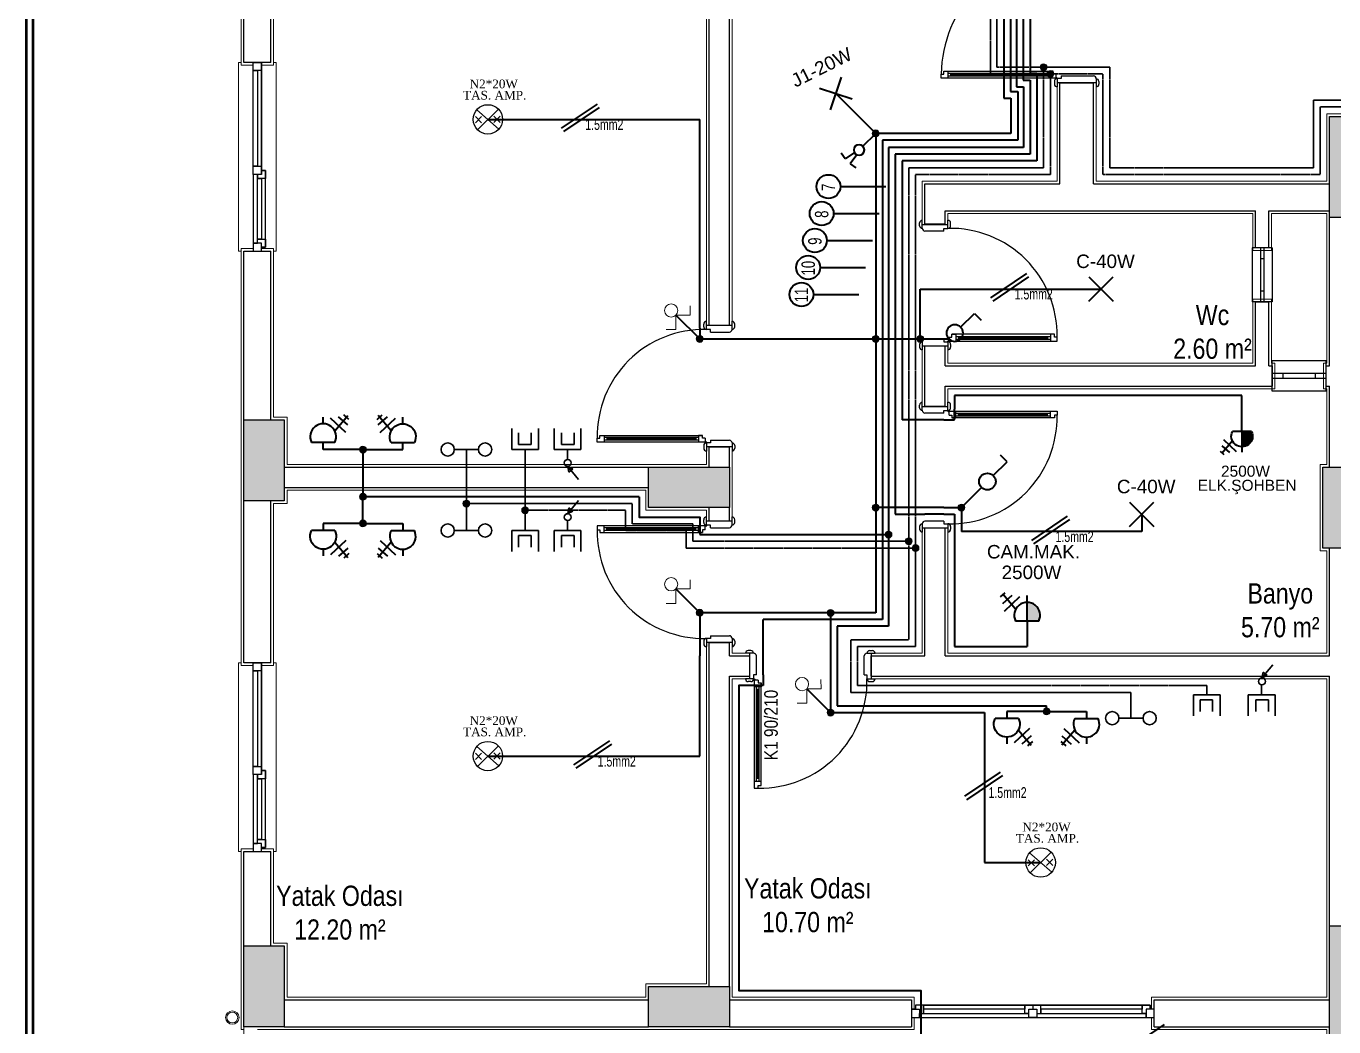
# Model space of a CAD drawing. Header units: metres. Extents: x 134072 to 172200, y 35728 to 38066.
# Drawn here: x 145348 to 146317, y 36184 to 36926 of the extents above; entities that cross this region are included whole.
import ezdxf
from ezdxf.enums import TextEntityAlignment as Align

# ---------------------------------------------------------------- set-up
doc = ezdxf.new("R2010")
doc.units = ezdxf.units.M
doc.linetypes.add('DASHED', pattern=[0.75, 0.5, -0.25])
for name, color, linetype in [('ANA', 10, 'Continuous'), ('den', 156, 'Continuous'), ('duvaR', 52, 'Continuous'), ('kapı', 129, 'Continuous'), ('Kolon', 175, 'Continuous'), ('pencere', 28, 'Continuous'), ('YAZI', 1, 'Continuous'), ('yazı', 7, 'Continuous')]:
    doc.layers.add(name, color=color, linetype=linetype)
for name, color, linetype, lineweight in [('Cizgi 20', 175, 'Continuous', 20), ('ELEKTRİK', 102, 'Continuous', 40), ('m_kuvvetliakım', 1, 'Continuous', 40), ('m_zayıfakım', 2, 'DASHED', 30), ('SEMBOL', 140, 'Continuous', 20), ('sıva', 145, 'Continuous', 5), ('Tarama 13', 221, 'Continuous', 13), ('Yagmur olugu', 201, 'Continuous', 15)]:
    doc.layers.add(name, color=color, linetype=linetype, lineweight=lineweight)
doc.styles.add('omr', font='ARIALN.TTF', dxfattribs={"height": 20})
doc.styles.add('ROMANTUR', font='arial.ttf', dxfattribs={"width": 0.7})
doc.styles.add('YAZI', font='times.ttf', dxfattribs={"height": 10.5})

# ---------------------------------------------------------------- blocks, each defined once
blk = doc.blocks.new('A$C26BE1022')
at = {"layer": 'kapı'}
for p, q in [((84.68, 99.97), (84.68, 96.97)), ((86.68, 99.97), (84.68, 99.97)), ((84.68, 99.97), (84.68, 24.01)), ((84.68, 96.97), (89.68, 96.97)), ((86.18, 27.01), (86.18, 96.97)), ((89.68, 101.97), (86.68, 101.97)), ((86.68, 101.97), (86.68, 99.97)), ((88.18, 27.01), (88.18, 96.97)), ((89.68, 22.01), (89.68, 101.97)), ((86.18, 94.97), (88.18, 94.97)), ((87.18, 28.96), (87.18, 94.97)), ((6.13, 21), (0, 21)), ((4.13, 22.99), (2.12, 22.99)), ((3.13, 2), (3.13, 21)), ((6.13, 18), (6.13, 21)), ((84.68, 27.01), (89.68, 27.01)), ((84.68, 24.01), (84.68, 27.01)), ((86.68, 24.01), (84.68, 24.01)), ((86.18, 28.96), (88.18, 28.96)), ((86.68, 22.01), (86.68, 24.01)), ((86.68, 22.01), (89.68, 22.01)), ((90.13, 18), (90.13, 21)), ((90.13, 21), (96.25, 21)), ((92.13, 22.99), (94.13, 22.99)), ((93.13, 2), (93.13, 21)), ((8.13, 18), (6.13, 18)), ((8.13, 18), (8.13, 4)), ((88.13, 18), (88.13, 4)), ((88.13, 18), (90.13, 18)), ((6, 2), (0, 2)), ((90.25, 2), (96.25, 2)), ((4.13, 0), (2.12, 0)), ((92.13, 0), (94.13, 0))]:
    blk.add_line(p, q, dxfattribs=at)
blk.add_circle((89.68, 21.51), 0.5, dxfattribs=at)
for centre, radius, start, end in [((85.11, 22.97), 79.01, 88.8629, 181.43388), ((2.16, 20.83), 2.16, 90.82478, 175.59734), ((4.13, 20.99), 2, 0.11309, 90), ((92.13, 20.99), 2, 90, 179.88691), ((94.1, 20.83), 2.16, 4.40266, 89.17522), ((2.16, 2.16), 2.16, 184.40532, 269.17263), ((3.99, 2), 2.01, 273.80311, 359.79765), ((5.95, 4.18), 2.19, 271.41846, 355.0939), ((90.31, 4.18), 2.19, 184.9061, 268.58154), ((92.26, 2), 2.01, 180.20235, 266.19689), ((94.1, 2.16), 2.16, 270.82737, 355.59468)]:
    blk.add_arc(centre, radius, start, end, dxfattribs=at)
blk = doc.blocks.new('A$C715B359D')
at = {"layer": 'ELEKTRİK', "lineweight": 20}
for p, q in [((0, 0.1329), (0.0114, 0.2035)), ((0.1057, 0.1157), (0, 0.1329)), ((0.0884, 0.0099), (0.1057, 0.1157)), ((0.1562, 0), (0.0884, 0.0099))]:
    blk.add_line(p, q, dxfattribs=at)
blk.add_circle((0.1455, 0.1442), 0.049, dxfattribs=at)
blk = doc.blocks.new('m-priz')
at = {"layer": 'm_kuvvetliakım'}
for p, q in [((8.54, 8.68), (18.17, 19.93)), ((19.05, 17.1), (15.28, 20.4)), ((0, 13.86), (0, 18.84)), ((16.71, 7.38), (5.34, 18.11)), ((18.17, 13), (11.25, 19.06)), ((8.65, 0), (-8.65, 0))]:
    blk.add_line(p, q, dxfattribs=at)
blk.add_arc((0, 4.23), 9.63, 333.94212, 206.05788, dxfattribs=at)
blk = doc.blocks.new('m-telefon')
at = {"layer": 'm_zayıfakım', "color": 2, "linetype": 'Continuous', "ltscale": 100}
blk.add_line((-8.96, 0), (8.96, 0), dxfattribs=at)
for centre in [(-13.86, 0), (13.86, 0)]:
    blk.add_circle(centre, 4.9, dxfattribs=at)
blk = doc.blocks.new('m-anten')
at = {"layer": 'm_zayıfakım', "color": 30, "linetype": 'Continuous', "ltscale": 100}
for p, q in [((9.95, 0), (-9.95, 0)), ((-9.95, 0), (-9.95, -15.56)), ((9.95, -15.56), (9.95, 0)), ((-4.98, -3.73), (-4.98, -12.45)), ((4.35, -3.73), (-4.98, -3.73)), ((4.35, -12.45), (4.35, -3.73))]:
    blk.add_line(p, q, dxfattribs=at)
blk = doc.blocks.new('m-tv')
at = {"layer": 'm_zayıfakım', "color": 30, "linetype": 'Continuous', "ltscale": 100}
for p, q in [((-0.21, 12.67), (-8.26, 22.33)), ((-1.04, 16.73), (-4.05, 14.22)), ((-0.21, 12.67), (-4.05, 14.22)), ((-0.21, 12.67), (-1.04, 16.73)), ((9.95, 0), (-9.95, 0)), ((-9.95, 0), (-9.95, -15.56)), ((0, 0), (0.01, 7.37)), ((9.95, 0), (9.95, -15.56)), ((9.95, -15.56), (9.95, 0)), ((-4.98, -3.73), (-4.98, -12.45)), ((4.35, -3.73), (-4.98, -3.73)), ((4.35, -12.45), (4.35, -3.73))]:
    blk.add_line(p, q, dxfattribs=at)
blk.add_circle((-0.2, 9.91), 2.55, dxfattribs=at)
blk = doc.blocks.new('m-J1')
at = {"layer": 'm_kuvvetliakım'}
for p, q in [((-9, -9), (9, 9)), ((-9, 9), (9, -9))]:
    blk.add_line(p, q, dxfattribs=at)
blk = doc.blocks.new('m-anahtar')
at = {"layer": 'm_kuvvetliakım', "color": 6}
for p, q in [((-12.34, 0), (-26.8, 0)), ((-26.8, 0), (-26.8, -6.95))]:
    blk.add_line(p, q, dxfattribs=at)
blk.add_circle((-6.17, 0), 6.17, dxfattribs=at)
blk = doc.blocks.new('m-epriz')
at = {"layer": 'm_kuvvetliakım'}
blk.add_hatch(color=256, dxfattribs=at).paths.add_polyline_path([(0, 13.86), (0, 0), (8.65, 0, 0.554639)])
for p, q in [((-19.69, 18.01), (-16.24, 21)), ((-8.54, 8.68), (-18.17, 19.93)), ((-18.17, 13), (-11.25, 19.06)), ((-16.71, 7.38), (-5.34, 18.11)), ((0, 13.86), (0, 18.84)), ((0, 0), (0, 13.86)), ((8.65, 0), (-8.65, 0))]:
    blk.add_line(p, q, dxfattribs=at)
blk.add_arc((0, 4.23), 9.63, 333.94212, 206.05788, dxfattribs=at)
blk = doc.blocks.new('m-komutatör')
at = {"layer": 'm_kuvvetliakım', "color": 6}
for p, q in [((-24.8, 4), (-23.5, 12.1)), ((-12, 2), (-24.8, 4)), ((-12, -1.9), (-24.9, -4.1)), ((-24.9, -4.1), (-23.6, -12.2))]:
    blk.add_line(p, q, dxfattribs=at)
blk.add_circle((-6.2, 0), 6.17, dxfattribs=at)

msp = doc.modelspace()

# ---------------------------------------------------------------- hatches: boundary and pattern name
at = {"layer": 'SEMBOL'}
for points in [[(146099.45, 36895.52, -1), (146104.55, 36895.52, -1)], [(146104.45, 36890.52, -1), (146109.55, 36890.52, -1)], [(145974.91, 36846.52, 1), (145980.02, 36846.52, 1)], [(145844.45, 36694.06, 1), (145849.55, 36694.06, 1)], [(145974.91, 36694.06, 1), (145980.02, 36694.06, 1)], [(146008.01, 36694.06, 1), (146013.12, 36694.06, 1)], [(145594.76, 36612.11, -1), (145599.86, 36612.11, -1)], [(145594.76, 36577.06, -1), (145599.86, 36577.06, -1)], [(145671.45, 36572.06, -1), (145676.55, 36572.06, -1)], [(145715.02, 36567.06, -1), (145720.12, 36567.06, -1)], [(145974.97, 36569.06, -1), (145980.08, 36569.06, -1)], [(146038.45, 36569.06, -1), (146043.55, 36569.06, -1)], [(145594.76, 36557.25, 1), (145599.86, 36557.25, 1)], [(145984.45, 36549.06, 1), (145989.55, 36549.06, 1)], [(145999.45, 36544.06, -1), (146004.55, 36544.06, -1)], [(146004.45, 36539.06, -1), (146009.55, 36539.06, -1)], [(145844.45, 36491.06, 1), (145849.55, 36491.06, 1)], [(145941.45, 36491, 1), (145946.55, 36491, 1)], [(145941.45, 36417.06, 1), (145946.55, 36417.06, 1)], [(146101.65, 36417.95, 1), (146106.75, 36417.95, 1)]]:
    msp.add_hatch(color=1, dxfattribs=at).paths.add_polyline_path(points)
at = {"layer": 'Tarama 13'}
h = msp.add_hatch(dxfattribs=at)
h.set_pattern_fill('ANSI33,_O', color=256, scale=2)
h.set_pattern_definition([(45, (120195.359, 22063.553), (-8.980256, 8.980256), []), (45, (120204.339, 22063.553), (-8.980256, 8.980256), [6.35, -3.175])])
h.paths.add_polyline_path([(145539, 37659.06), (145509, 37659.06), (145509, 37599.06), (145539, 37599.06)])
h.paths.add_polyline_path([(145994, 37659.06), (145964, 37659.06), (145964, 37599.06), (145994, 37599.06)])
h.paths.add_polyline_path([(146339, 37784.06), (146314, 37784.06), (146314, 37609.06), (146339, 37609.06)])
h.paths.add_polyline_path([(146954, 37784.06), (146929, 37784.06), (146929, 37609.06), (146954, 37609.06)])
h.paths.add_polyline_path([(146954, 37329.06), (146924, 37329.06), (146924, 37269.06), (146954, 37269.06)])
h.paths.add_polyline_path([(146954, 37084.06), (146929, 37084.06), (146929, 37009.06), (146954, 37009.06)])
h.paths.add_polyline_path([(146339, 37084.06), (146314, 37084.06), (146314, 37009.06), (146339, 37009.06)])
h.paths.add_polyline_path([(146339, 37294.06), (146109, 37294.06), (146109, 37269.06), (146339, 37269.06)])
h.paths.add_polyline_path([(145994, 37084.06), (145819, 37084.06), (145819, 37059.06), (145994, 37059.06)])
h.paths.add_polyline_path([(145539, 37119.06), (145509, 37119.06), (145509, 37059.06), (145539, 37059.06)])
h.paths.add_polyline_path([(146339, 36859.06), (146314, 36859.06), (146314, 36784.06), (146339, 36784.06)])
h.paths.add_polyline_path([(146339, 36599.06), (146309, 36599.06), (146309, 36539.06), (146339, 36539.06)])
h.paths.add_polyline_path([(146339, 36259.06), (146314, 36259.06), (146314, 36084.06), (146339, 36084.06)])
h.paths.add_polyline_path([(145869, 36214.06), (145809, 36214.06), (145809, 36184.06), (145869, 36184.06)])
h.paths.add_polyline_path([(145539, 36244.06), (145509, 36244.06), (145509, 36184.06), (145539, 36184.06)])
h.paths.add_polyline_path([(145539, 36634.06), (145509, 36634.06), (145509, 36574.06), (145539, 36574.06)])
h.paths.add_polyline_path([(145869, 36599.06), (145809, 36599.06), (145809, 36569.06), (145869, 36569.06)])
h.paths.add_polyline_path([(146954, 36599.06), (146924, 36599.06), (146924, 36539.06), (146954, 36539.06)])
h.paths.add_polyline_path([(146954, 36259.06), (146929, 36259.06), (146929, 36084.06), (146954, 36084.06)])
h.paths.add_polyline_path([(147334, 36114.06), (147274, 36114.06), (147274, 36084.06), (147334, 36084.06)])
h.paths.add_polyline_path([(147304, 36599.06), (147274, 36599.06), (147274, 36539.06), (147304, 36539.06)])
h.paths.add_polyline_path([(147434, 36809.06), (147259, 36809.06), (147259, 36784.06), (147434, 36784.06)])
h.paths.add_polyline_path([(146954, 36859.06), (146929, 36859.06), (146929, 36784.06), (146954, 36784.06)])
h.paths.add_polyline_path([(147824, 36114.06), (147764, 36114.06), (147764, 36084.06), (147824, 36084.06)])
h.paths.add_polyline_path([(147924, 36599.06), (147799, 36599.06), (147799, 36574.06), (147924, 36574.06)])
h.paths.add_polyline_path([(147924, 36964.06), (147894, 36964.06), (147894, 36904.06), (147924, 36904.06)])
h.paths.add_polyline_path([(147924, 37294.06), (147799, 37294.06), (147799, 37269.06), (147924, 37269.06)])
h.paths.add_polyline_path([(147304, 37329.06), (147274, 37329.06), (147274, 37269.06), (147304, 37269.06)])
h.paths.add_polyline_path([(147434, 37084.06), (147259, 37084.06), (147259, 37059.06), (147434, 37059.06)])
h.paths.add_polyline_path([(147824, 37784.06), (147764, 37784.06), (147764, 37754.06), (147824, 37754.06)])
h.paths.add_polyline_path([(147334, 37784.06), (147274, 37784.06), (147274, 37754.06), (147334, 37754.06)])

# ---------------------------------------------------------------- linework, layer by layer
at = {"lineweight": 50}
for p, q in [((145347.58, 37981.42, 127785.85), (145347.58, 35933.91, 127785.85)), ((145352.58, 37976.42, 127785.85), (145352.58, 35938.91, 127785.85))]:
    msp.add_line(p, q, dxfattribs=at)
at = {"layer": 'ANA'}
for p, q in [((145685.23, 36858.96), (145680.64, 36854.33)), ((145680.64, 36858.96), (145685.23, 36854.33)), ((145694.35, 36859.25), (145698.94, 36854.62)), ((145698.94, 36859.25), (145694.35, 36854.62)), ((145685.23, 36386.89), (145680.64, 36382.26)), ((145680.64, 36386.89), (145685.23, 36382.26)), ((145694.35, 36387.19), (145698.94, 36382.56)), ((145698.94, 36387.19), (145694.35, 36382.56)), ((146095.11, 36307.99), (146090.52, 36303.36)), ((146090.52, 36307.99), (146095.11, 36303.36)), ((146104.23, 36308.29), (146108.82, 36303.66)), ((146108.82, 36308.29), (146104.23, 36303.66))]:
    msp.add_line(p, q, dxfattribs=at)
for centre in [(145689.93, 36856.87), (145689.93, 36384.81), (146099.81, 36305.91)]:
    msp.add_circle(centre, 10.89, dxfattribs=at)
at = {"layer": 'Cizgi 20'}
msp.add_lwpolyline([(146314, 36084.06), (145869, 36084.06), (145869, 36034.06), (145509, 36034.06), (145509, 36184.06)], dxfattribs=at)
at = {"layer": 'den', "lineweight": 5}
for points in [[(145507, 36759.06), (145505, 36759.06), (145505, 36899.06), (145507, 36899.06)], [(145531, 36759.06), (145533, 36759.06), (145533, 36899.06), (145531, 36899.06)], [(145507, 36314.06), (145505, 36314.06), (145505, 36454.06), (145507, 36454.06)], [(145531, 36314.06), (145533, 36314.06), (145533, 36454.06), (145531, 36454.06)]]:
    msp.add_lwpolyline(points, dxfattribs=at)
at = {"layer": 'duvaR'}
for p, q in [((145509, 36899.06), (145509, 37059.06)), ((145529, 36899.06), (145529, 37059.06)), ((145854, 36704.06), (145854, 37059.06)), ((145869, 36704.06), (145869, 37059.06)), ((145529, 36899.06), (145509, 36899.06)), ((146114, 36809.06), (146114, 36884.06)), ((146114, 36884.06), (146139, 36884.06)), ((146139, 36809.06), (146139, 36884.06)), ((146014, 36809.06), (146114, 36809.06)), ((146014, 36779.06), (146014, 36809.06)), ((146139, 36809.06), (146269, 36809.06)), ((146269, 36809.06), (146314, 36809.06)), ((146029, 36789.06), (146114, 36789.06)), ((146029, 36779.06), (146029, 36789.06)), ((146114, 36789.06), (146259, 36789.06)), ((146259, 36761.56), (146259, 36789.06)), ((146269, 36761.56), (146269, 36789.06)), ((146269, 36789.06), (146314, 36789.06)), ((146029, 36779.06), (146014, 36779.06)), ((146314, 36674.06), (146314, 36784.06)), ((145509, 36634.06), (145509, 36759.06)), ((145509, 36759.06), (145529, 36759.06)), ((145529, 36634.06), (145529, 36759.06)), ((146269, 36761.56), (146259, 36761.56)), ((146259, 36674.06), (146259, 36721.56)), ((146259, 36721.56), (146269, 36721.56)), ((146269, 36674.06), (146269, 36721.56)), ((145869, 36704.06), (145854, 36704.06)), ((146014, 36644.06), (146014, 36689.06)), ((146014, 36689.06), (146029, 36689.06)), ((146029, 36674.06), (146029, 36689.06)), ((146029, 36674.06), (146259, 36674.06)), ((146269, 36674.06), (146271.5, 36674.06)), ((146271.5, 36674.06), (146271.5, 36659.06)), ((146311.5, 36674.06), (146314, 36674.06)), ((146311.5, 36659.06), (146311.5, 36674.06)), ((146029, 36644.06), (146029, 36659.06)), ((146029, 36659.06), (146269, 36659.06)), ((146269, 36659.06), (146271.5, 36659.06)), ((146311.5, 36659.06), (146314, 36659.06)), ((146314, 36599.06), (146314, 36659.06)), ((146029, 36644.06), (146014, 36644.06)), ((145854, 36599.06), (145854, 36614.06)), ((145854, 36614.06), (145869, 36614.06)), ((145869, 36599.06), (145869, 36614.06)), ((145539, 36599.06), (145809, 36599.06)), ((145539, 36584.06), (145809, 36584.06)), ((145509, 36454.06), (145509, 36574.06)), ((145529, 36454.06), (145529, 36574.06)), ((145854, 36559.06), (145854, 36569.06)), ((145869, 36559.06), (145869, 36569.06)), ((145869, 36559.06), (145854, 36559.06)), ((146014, 36459.06), (146014, 36554.06)), ((146014, 36554.06), (146029, 36554.06)), ((146029, 36459.06), (146029, 36554.06)), ((146314, 36459.06), (146314, 36539.06)), ((145854, 36459.06), (145854, 36469.06)), ((145854, 36469.06), (145869, 36469.06)), ((145869, 36459.06), (145869, 36469.06)), ((145854, 36214.06), (145854, 36459.06)), ((145869, 36459.06), (145884, 36459.06)), ((145884, 36459.06), (145884, 36444.06)), ((145974, 36459.06), (146014, 36459.06)), ((145974, 36444.06), (145974, 36459.06)), ((146029, 36459.06), (146314, 36459.06)), ((145529, 36454.06), (145509, 36454.06)), ((145869, 36444.06), (145884, 36444.06)), ((145869, 36214.06), (145869, 36444.06)), ((145974, 36444.06), (146014, 36444.06)), ((146014, 36444.06), (146314, 36444.06)), ((146314, 36259.06), (146314, 36444.06)), ((145509, 36244.06), (145509, 36314.06)), ((145509, 36314.06), (145529, 36314.06)), ((145529, 36244.06), (145529, 36314.06)), ((145539, 36204.06), (145809, 36204.06)), ((145869, 36204.06), (146004, 36204.06)), ((146004, 36204.06), (146004, 36184.06)), ((146184, 36204.06), (146314, 36204.06)), ((146184, 36184.06), (146184, 36204.06)), ((145539, 36184.06), (145809, 36184.06)), ((145869, 36184.06), (146004, 36184.06)), ((146184, 36184.06), (146314, 36184.06))]:
    msp.add_line(p, q, dxfattribs=at)
at = {"layer": 'ELEKTRİK', "color": 5}
msp.add_line((145828.64, 36856.79), (145847, 36856.79), dxfattribs=at)
at = {"layer": 'ELEKTRİK'}
for p, q in [((145829.32, 36711.73), (145847, 36694.06)), ((145926.32, 36434.73), (145944, 36417.06))]:
    msp.add_line(p, q, dxfattribs=at)
at = {"layer": 'kapı'}
for p, q in [((146026.03, 36887.5), (146026.03, 36890.5)), ((146026.03, 36890.5), (146028.03, 36890.5)), ((146110.98, 36887.5), (146026.03, 36887.5)), ((146028.03, 36892.5), (146031.03, 36892.5)), ((146028.03, 36890.5), (146028.03, 36892.5)), ((146028.03, 36892.5), (146108.98, 36892.5)), ((146031.03, 36892.5), (146031.03, 36887.5)), ((146105.98, 36891), (146031.03, 36891)), ((146105.98, 36889), (146031.03, 36889)), ((146033.03, 36891), (146033.03, 36889)), ((146104.03, 36890), (146033.03, 36890)), ((146104.03, 36891), (146104.03, 36889)), ((146105.98, 36892.5), (146105.98, 36887.5)), ((146108.98, 36892.5), (146105.98, 36892.5)), ((146108.98, 36890.5), (146108.98, 36892.5)), ((146110.98, 36890.5), (146108.98, 36890.5)), ((146110, 36885.06), (146110, 36883.06)), ((146110.98, 36890.5), (146110.98, 36887.5)), ((146115, 36887.06), (146112, 36887.06)), ((146112, 36887.06), (146112, 36880.93)), ((146141, 36884.06), (146112, 36884.06)), ((146115, 36889.06), (146139, 36889.06)), ((146115, 36889.06), (146115, 36887.06)), ((146141, 36886.93), (146141, 36880.93)), ((146143, 36885.06), (146143, 36883.06)), ((145850, 36703.06), (145850, 36705.06)), ((145852, 36701.06), (145852, 36707.18)), ((145871, 36704.06), (145852, 36704.06)), ((145855, 36701.06), (145852, 36701.06)), ((145855, 36699.06), (145855, 36701.06)), ((145871, 36701.18), (145871, 36707.18)), ((145873, 36703.06), (145873, 36705.06)), ((145855, 36699.06), (145869, 36699.06)), ((146010, 36643.06), (146010, 36645.06)), ((146012, 36641.18), (146012, 36647.18)), ((146012, 36644.06), (146031, 36644.06)), ((146031, 36641.06), (146031, 36647.18)), ((146033, 36643.06), (146033, 36645.06)), ((146028, 36639.06), (146014, 36639.06)), ((146028, 36641.06), (146031, 36641.06)), ((146028, 36639.06), (146028, 36641.06)), ((146032.02, 36637.61), (146032.02, 36640.61)), ((146032.02, 36640.61), (146111.97, 36640.61)), ((146032.02, 36637.61), (146034.02, 36637.61)), ((146034.02, 36637.61), (146034.02, 36635.61)), ((146034.02, 36635.61), (146037.02, 36635.61)), ((146109.97, 36635.61), (146034.02, 36635.61)), ((146037.02, 36635.61), (146037.02, 36640.61)), ((146037.02, 36639.11), (146106.97, 36639.11)), ((146037.02, 36637.11), (146106.97, 36637.11)), ((146038.97, 36637.11), (146038.97, 36639.11)), ((146038.97, 36638.11), (146104.97, 36638.11)), ((146104.97, 36637.11), (146104.97, 36639.11)), ((146106.97, 36635.61), (146106.97, 36640.61)), ((146109.97, 36635.61), (146106.97, 36635.61)), ((146111.97, 36637.61), (146109.97, 36637.61)), ((146109.97, 36637.61), (146109.97, 36635.61)), ((146111.97, 36640.61), (146111.97, 36637.61)), ((145773.03, 36622.5), (145776.03, 36622.5)), ((145773.03, 36620.5), (145773.03, 36622.5)), ((145773.03, 36622.5), (145848.98, 36622.5)), ((145776.03, 36622.5), (145776.03, 36617.5)), ((145845.98, 36622.5), (145845.98, 36617.5)), ((145848.98, 36622.5), (145845.98, 36622.5)), ((145848.98, 36620.5), (145848.98, 36622.5)), ((145771.03, 36617.5), (145771.03, 36620.5)), ((145771.03, 36620.5), (145773.03, 36620.5)), ((145850.98, 36617.5), (145771.03, 36617.5)), ((145845.98, 36621), (145776.03, 36621)), ((145845.98, 36619), (145776.03, 36619)), ((145778.03, 36621), (145778.03, 36619)), ((145844.03, 36620), (145778.03, 36620)), ((145844.03, 36621), (145844.03, 36619)), ((145850.98, 36620.5), (145848.98, 36620.5)), ((145850, 36615.06), (145850, 36613.06)), ((145850.98, 36620.5), (145850.98, 36617.5)), ((145855, 36617.06), (145852, 36617.06)), ((145852, 36617.06), (145852, 36610.93)), ((145871, 36614.06), (145852, 36614.06)), ((145855, 36619.06), (145869, 36619.06)), ((145855, 36619.06), (145855, 36617.06)), ((145871, 36616.93), (145871, 36610.93)), ((145873, 36615.06), (145873, 36613.06)), ((145771.03, 36555.61), (145771.03, 36552.61)), ((145850.98, 36555.61), (145771.03, 36555.61)), ((145776.03, 36550.61), (145776.03, 36555.61)), ((145845.98, 36554.11), (145776.03, 36554.11)), ((145778.03, 36552.11), (145778.03, 36554.11)), ((145844.03, 36552.11), (145844.03, 36554.11)), ((145845.98, 36550.61), (145845.98, 36555.61)), ((145850, 36558.06), (145850, 36560.06)), ((145850.98, 36552.61), (145850.98, 36555.61)), ((145852, 36556.06), (145852, 36562.18)), ((145871, 36559.06), (145852, 36559.06)), ((145855, 36556.06), (145852, 36556.06)), ((145855, 36554.06), (145855, 36556.06)), ((145855, 36554.06), (145869, 36554.06)), ((145871, 36556.18), (145871, 36562.18)), ((145873, 36558.06), (145873, 36560.06)), ((146010, 36555.06), (146010, 36553.06)), ((146012, 36556.93), (146012, 36550.93)), ((146012, 36554.06), (146031, 36554.06)), ((146028, 36559.06), (146014, 36559.06)), ((146028, 36559.06), (146028, 36557.06)), ((146028, 36557.06), (146031, 36557.06)), ((146031, 36557.06), (146031, 36550.93)), ((146033, 36555.06), (146033, 36553.06)), ((145771.03, 36552.61), (145773.03, 36552.61)), ((145773.03, 36552.61), (145773.03, 36550.61)), ((145773.03, 36550.61), (145776.03, 36550.61)), ((145773.03, 36550.61), (145848.98, 36550.61)), ((145845.98, 36552.11), (145776.03, 36552.11)), ((145844.03, 36553.11), (145778.03, 36553.11)), ((145848.98, 36550.61), (145845.98, 36550.61)), ((145848.98, 36552.61), (145848.98, 36550.61)), ((145850.98, 36552.61), (145848.98, 36552.61)), ((145850, 36470.06), (145850, 36468.06)), ((145855, 36472.06), (145852, 36472.06)), ((145852, 36472.06), (145852, 36465.93)), ((145871, 36469.06), (145852, 36469.06)), ((145855, 36474.06), (145869, 36474.06)), ((145855, 36474.06), (145855, 36472.06)), ((145871, 36471.93), (145871, 36465.93)), ((145873, 36470.06), (145873, 36468.06)), ((145886.87, 36461.06), (145880.87, 36461.06)), ((145885, 36463.05), (145883, 36463.05)), ((145884, 36461.06), (145884, 36442.06)), ((145889, 36445.06), (145889, 36459.06)), ((145969, 36445.06), (145969, 36459.06)), ((145971.13, 36461.06), (145977.13, 36461.06)), ((145973, 36463.05), (145975, 36463.05)), ((145974, 36461.06), (145974, 36442.06)), ((145887, 36442.06), (145880.87, 36442.06)), ((145885, 36440.06), (145883, 36440.06)), ((145887, 36445.06), (145887, 36442.06)), ((145889, 36445.06), (145887, 36445.06)), ((145890.44, 36441.04), (145887.44, 36441.04)), ((145887.44, 36441.04), (145887.44, 36361.08)), ((145890.44, 36441.04), (145890.44, 36439.04)), ((145890.44, 36439.04), (145892.44, 36439.04)), ((145892.44, 36439.04), (145892.44, 36436.04)), ((145892.44, 36363.08), (145892.44, 36439.04)), ((145969, 36445.06), (145971, 36445.06)), ((145971, 36445.06), (145971, 36442.06)), ((145971, 36442.06), (145977.13, 36442.06)), ((145973, 36440.06), (145975, 36440.06)), ((145892.44, 36436.04), (145887.44, 36436.04)), ((145888.94, 36436.04), (145888.94, 36366.08)), ((145890.94, 36434.09), (145888.94, 36434.09)), ((145889.94, 36434.09), (145889.94, 36368.08)), ((145890.94, 36436.04), (145890.94, 36366.08)), ((145892.44, 36366.08), (145887.44, 36366.08)), ((145887.44, 36361.08), (145890.44, 36361.08)), ((145890.94, 36368.08), (145888.94, 36368.08)), ((145890.44, 36361.08), (145890.44, 36363.08)), ((145890.44, 36363.08), (145892.44, 36363.08)), ((145892.44, 36363.08), (145892.44, 36366.08))]:
    msp.add_line(p, q, dxfattribs=at)
for centre in [(146111.48, 36887.5), (146031.52, 36640.61), (145851.48, 36617.5), (145851.48, 36555.61), (145887.44, 36441.54)]:
    msp.add_circle(centre, 0.5, dxfattribs=at)
for centre, radius, start, end in [((146118.07, 36889.21), 92.05, 93.7788, 179.19467), ((146112, 36885.06), 2, 90.11309, 180), ((146138.81, 36886.88), 2.19, 1.41846, 85.0939), ((146140.99, 36884.92), 2.01, 3.80311, 89.79765), ((146112.17, 36883.09), 2.16, 180.82478, 265.59734), ((146140.83, 36883.09), 2.16, 274.40532, 359.17263), ((145850.02, 36622.07), 79.01, 88.56612, 181.1371), ((145852.17, 36705.03), 2.16, 94.40266, 179.17522), ((145852, 36703.06), 2, 180, 269.88691), ((145868.81, 36701.24), 2.19, 274.9061, 358.58154), ((145870.83, 36705.03), 2.16, 0.82737, 85.59468), ((145870.99, 36703.19), 2.01, 270.20235, 356.19689), ((146012.17, 36645.03), 2.16, 94.40532, 179.17263), ((146012.01, 36643.19), 2.01, 183.80311, 269.79765), ((146030.83, 36645.03), 2.16, 0.82478, 85.59734), ((146031, 36643.06), 2, 270.11309, 0), ((146014.19, 36641.24), 2.19, 181.41846, 265.0939), ((146032.98, 36636.04), 79.01, 268.56612, 1.1371), ((145852, 36615.06), 2, 90.11309, 180), ((145852.17, 36613.09), 2.16, 180.82478, 265.59734), ((145868.81, 36616.88), 2.19, 1.41846, 85.0939), ((145870.99, 36614.92), 2.01, 3.80311, 89.79765), ((145870.83, 36613.09), 2.16, 274.40532, 359.17263), ((145852.17, 36560.03), 2.16, 94.40266, 179.17522), ((145852, 36558.06), 2, 180, 269.88691), ((145868.81, 36556.24), 2.19, 274.9061, 358.58154), ((145870.83, 36560.03), 2.16, 0.82737, 85.59468), ((145870.99, 36558.19), 2.01, 270.20235, 356.19689), ((146012.01, 36554.92), 2.01, 90.20235, 176.19689), ((146014.19, 36556.88), 2.19, 94.9061, 178.58154), ((146031, 36555.06), 2, 0, 89.88691), ((145850.02, 36551.04), 79.01, 178.8629, 271.43388), ((146012.17, 36553.09), 2.16, 180.82737, 265.59468), ((146030.83, 36553.09), 2.16, 274.40266, 359.17522), ((145852, 36470.06), 2, 90.11309, 180), ((145852.17, 36468.09), 2.16, 180.82478, 265.59734), ((145868.81, 36471.88), 2.19, 1.41846, 85.0939), ((145870.99, 36469.92), 2.01, 3.80311, 89.79765), ((145870.83, 36468.09), 2.16, 274.40532, 359.17263), ((145883.03, 36460.89), 2.16, 90.82737, 175.59468), ((145884.87, 36461.05), 2.01, 0.20235, 86.19689), ((145886.82, 36458.87), 2.19, 4.9061, 88.58154), ((145971.18, 36458.87), 2.19, 91.41846, 175.0939), ((145973.13, 36461.05), 2.01, 93.80311, 179.79765), ((145974.97, 36460.89), 2.16, 4.40532, 89.17263), ((145883.03, 36442.22), 2.16, 184.40266, 269.17522), ((145885, 36442.06), 2, 270, 359.88691), ((145892.01, 36440.08), 79.01, 268.8629, 1.43388), ((145973, 36442.06), 2, 180.11309, 270), ((145974.97, 36442.22), 2.16, 270.82478, 355.59734)]:
    msp.add_arc(centre, radius, start, end, dxfattribs=at)
at = {"layer": 'Kolon'}
for p, q in [((146314, 36784.06), (146314, 36859.06)), ((146314, 36859.06), (146339, 36859.06)), ((146339, 36784.06), (146314, 36784.06)), ((145509, 36634.06), (145539, 36634.06)), ((145509, 36574.06), (145509, 36634.06)), ((145539, 36634.06), (145539, 36574.06)), ((145809, 36569.06), (145809, 36599.06)), ((145809, 36599.06), (145869, 36599.06)), ((145869, 36599.06), (145869, 36569.06)), ((146309, 36539.06), (146309, 36599.06)), ((146309, 36599.06), (146339, 36599.06)), ((145539, 36574.06), (145509, 36574.06)), ((145869, 36569.06), (145809, 36569.06)), ((146339, 36539.06), (146309, 36539.06)), ((146314, 36084.06), (146314, 36259.06)), ((146314, 36259.06), (146339, 36259.06)), ((145509, 36184.06), (145509, 36244.06)), ((145509, 36244.06), (145539, 36244.06)), ((145539, 36244.06), (145539, 36184.06)), ((145809, 36184.06), (145809, 36214.06)), ((145809, 36214.06), (145869, 36214.06)), ((145869, 36214.06), (145869, 36184.06)), ((145539, 36184.06), (145509, 36184.06)), ((145869, 36184.06), (145809, 36184.06))]:
    msp.add_line(p, q, dxfattribs=at)
at = {"layer": 'm_kuvvetliakım', "color": 5}
for p, q in [((146072.4, 37008.48), (146072.4, 36877.52)), ((146077.4, 37008.48), (146077.4, 36877.52)), ((145977.46, 36846.52), (145947.97, 36876.02)), ((146072.4, 36877.52), (146072.4, 36872.52)), ((146077.4, 36877.52), (146082.76, 36877.52)), ((146082.76, 36877.52), (146082.76, 36841.52)), ((145770.85, 36868.26), (145744.29, 36850.28)), ((145772.53, 36865.78), (145745.97, 36847.79)), ((146072.4, 36872.52), (146077.76, 36872.52)), ((146077.76, 36872.52), (146077.76, 36846.52)), ((145689.86, 36856.79), (145828.64, 36856.79)), ((145847, 36702.06), (145847, 36856.79)), ((145993.46, 36846.52), (145977.46, 36846.52)), ((145977.46, 36846.52), (145977.46, 36841.52)), ((146077.76, 36846.52), (145993.46, 36846.52)), ((145977.46, 36841.52), (145977.46, 36687.52)), ((145993.46, 36841.52), (145982.46, 36841.52)), ((145982.46, 36841.52), (145982.46, 36687.52)), ((146082.76, 36841.52), (145993.46, 36841.52)), ((145951.26, 36807.02), (145985.03, 36807.02)), ((145946.26, 36787.02), (145980.03, 36787.02)), ((145941.26, 36767.02), (145975.03, 36767.02)), ((145936.26, 36747.02), (145970.03, 36747.02)), ((146089.19, 36742.57), (146062.63, 36724.58)), ((146090.87, 36740.09), (146064.31, 36722.1)), ((146010.56, 36694.06), (146010.56, 36731.09)), ((146010.56, 36731.09), (146144.62, 36731.09)), ((145931.26, 36727.02), (145965.03, 36727.02)), ((145847, 36702.06), (145847, 36694.06)), ((145847, 36694.06), (145855, 36694.06)), ((145855, 36694.06), (145869, 36694.06)), ((145869, 36694.06), (145987, 36694.06)), ((145987, 36694.06), (146010.56, 36694.06)), ((146010.56, 36694.06), (146031.72, 36694.06)), ((145977.46, 36687.52), (145977.46, 36638.52)), ((145982.46, 36687.52), (145982.46, 36638.52)), ((145977.46, 36638.52), (145977.46, 36552.52)), ((145982.46, 36638.52), (145982.46, 36552.52)), ((146028, 36569.06), (145977.52, 36569.06)), ((146028, 36569.06), (146041, 36569.06)), ((146041, 36569.06), (146041, 36551.24)), ((146174.79, 36564.1), (146174.79, 36551.24)), ((146119.49, 36562.71), (146092.93, 36544.73)), ((146121.18, 36560.23), (146094.61, 36542.24)), ((145977.46, 36552.52), (145977.46, 36491.06)), ((145982.46, 36552.52), (145982.46, 36486.06)), ((146174.79, 36551.24), (146041, 36551.24)), ((145977.46, 36491.06), (145847, 36491.06)), ((145847, 36491.06), (145847, 36459.06)), ((145944, 36491), (145944, 36476.06)), ((145894, 36445.06), (145894, 36486.06)), ((145954, 36486.06), (145894, 36486.06)), ((145972, 36486.06), (145954, 36486.06)), ((145982.46, 36486.06), (145972, 36486.06)), ((145944, 36476.06), (145944, 36459.06)), ((145847, 36384.72), (145847, 36459.06)), ((145944, 36459.06), (145944, 36445.06)), ((145894, 36445.06), (145894, 36437.06)), ((145944, 36445.06), (145944, 36427.06)), ((145894, 36437.06), (145886, 36437.06)), ((145944, 36427.06), (145944, 36417.06)), ((145944, 36417.06), (146058.2, 36417.06)), ((146058.2, 36417.06), (146058.2, 36305.91)), ((145780.03, 36396.2), (145753.47, 36378.21)), ((145781.71, 36393.72), (145755.15, 36375.73)), ((145689.86, 36384.72), (145847, 36384.72)), ((146069.79, 36372.96), (146043.23, 36354.97)), ((146071.48, 36370.48), (146044.92, 36352.49)), ((146058.2, 36305.91), (146099.88, 36305.83)), ((146191.47, 36185.72), (146164.91, 36167.73))]:
    msp.add_line(p, q, dxfattribs=at)
at = {"layer": 'm_kuvvetliakım'}
for p, q in [((146081.94, 37009.02), (146081.94, 36886.06)), ((146086.94, 37009.02), (146086.94, 36886.06)), ((146091.94, 37002.02), (146091.94, 36891.06)), ((146081.94, 36886.06), (146081.94, 36881.06)), ((146086.94, 36886.06), (146092, 36886.06)), ((146091.94, 36891.06), (146097, 36891.06)), ((146092, 36886.06), (146092, 36831.06)), ((146097, 36891.06), (146097, 36826.06)), ((146081.94, 36881.06), (146086.94, 36881.06)), ((146086.94, 36881.06), (146087, 36881.06)), ((146087, 36881.06), (146087, 36836.06)), ((145997, 36836.06), (145987, 36836.06)), ((145987, 36836.06), (145987, 36826.06)), ((146087, 36836.06), (145997, 36836.06)), ((145987, 36826.06), (145987, 36777.06)), ((145997, 36831.06), (145992, 36831.06)), ((145992, 36831.06), (145992, 36826.06)), ((145992, 36826.06), (145992, 36777.06)), ((146092, 36831.06), (145997, 36831.06)), ((146097, 36826.06), (145997, 36826.06)), ((145997, 36826.06), (145997, 36777.06)), ((145987, 36777.06), (145987, 36691.06)), ((145992, 36777.06), (145992, 36691.06)), ((145997, 36777.06), (145997, 36691.06)), ((145987, 36691.06), (145987, 36481.06)), ((145992, 36691.06), (145992, 36564.06)), ((145997, 36691.06), (145997, 36634.06)), ((146249.04, 36652.06), (146036, 36652.06)), ((146036, 36652.06), (146036, 36642.06)), ((146249.04, 36625.57), (146249.04, 36652.06)), ((146036, 36634.06), (146036, 36642.06)), ((146014, 36634.06), (145997, 36634.06)), ((146028, 36634.06), (146014, 36634.06)), ((146028, 36634.06), (146036, 36634.06)), ((145567.82, 36612.11), (145567.82, 36617.32)), ((145626.8, 36612.11), (145626.8, 36617.32)), ((145597.31, 36612.11), (145567.82, 36612.11)), ((145597.31, 36612.11), (145597.31, 36609.56)), ((145597.31, 36612.11), (145597.31, 36606.06)), ((145597.31, 36612.11), (145597.31, 36609.56)), ((145597.31, 36612.11), (145597.31, 36606.06)), ((145597.31, 36612.11), (145626.8, 36612.11)), ((145597.31, 36606.06), (145597.31, 36577.06)), ((145802, 36577.06), (145597.31, 36577.06)), ((145597.31, 36557.25), (145597.31, 36577.06)), ((145992, 36564.06), (146014, 36564.06)), ((146028, 36564.06), (146014, 36564.06)), ((146028, 36564.06), (146036, 36564.06)), ((146036, 36564.06), (146036, 36466.06)), ((145597.31, 36557.25), (145567.82, 36557.25)), ((145567.82, 36557.25), (145567.82, 36552.04)), ((145597.31, 36557.25), (145626.8, 36557.25)), ((145626.8, 36557.25), (145626.8, 36552.04)), ((145847, 36549.06), (145855, 36549.06)), ((145855, 36549.06), (145869, 36549.06)), ((145869, 36549.06), (145987, 36549.06)), ((145989.45, 36549.06), (145989.55, 36549.06)), ((145829.32, 36508.73), (145847, 36491.06)), ((145954, 36481.06), (145949, 36481.06)), ((145949, 36481.06), (145949, 36476.06)), ((145972, 36481.06), (145954, 36481.06)), ((145987, 36481.06), (145972, 36481.06)), ((146089.8, 36484.93), (146089.8, 36466.06)), ((145949, 36476.06), (145949, 36459.06)), ((145949, 36459.06), (145949, 36445.06)), ((146036, 36466.06), (146089.8, 36466.06)), ((145949, 36445.06), (145949, 36427.06)), ((145949, 36427.06), (145949, 36422.06)), ((145949, 36422.06), (145954, 36422.06)), ((145954, 36422.06), (145972, 36422.06)), ((145972, 36422.06), (146014, 36422.06)), ((146014, 36422.06), (146104.2, 36422.06)), ((146104.2, 36417.95), (146104.2, 36422.06)), ((146104.2, 36417.95), (146074.71, 36417.95)), ((146074.71, 36417.95), (146074.71, 36412.74)), ((146104.2, 36417.95), (146133.69, 36417.95)), ((146133.69, 36417.95), (146133.69, 36412.74))]:
    msp.add_line(p, q, dxfattribs=at)
at = {"layer": 'm_kuvvetliakım', "color": 6}
for p, q in [((145967.92, 36836.98), (145977.46, 36846.52)), ((146041, 36569.06), (146055.96, 36584.01))]:
    msp.add_line(p, q, dxfattribs=at)
at = {"layer": 'm_kuvvetliakım'}
msp.add_lwpolyline([(145802, 36577.06), (145802, 36562.06), (145847, 36562.06), (145847, 36557.06), (145847, 36549.06)], dxfattribs=at)
at = {"layer": 'm_kuvvetliakım', "color": 5}
msp.add_lwpolyline([(145886, 36437.06), (145876, 36437.06), (145876, 36216.06), (145876, 36211.06), (146011, 36211.06), (146011, 36174.24)], dxfattribs=at)
for centre in [(145942.42, 36807.02), (145937.42, 36787.02), (145932.42, 36767.02), (145927.42, 36747.02), (145922.42, 36727.02)]:
    msp.add_circle(centre, 8.85, dxfattribs=at)
at = {"layer": 'm_zayıfakım'}
for p, q in [((146067.4, 37023.48), (146067.4, 36895.52)), ((146067.4, 36895.52), (146151, 36895.52)), ((146102, 36886.06), (146102, 36895.52)), ((146151, 36886.06), (146151, 36895.52)), ((146151, 36821.06), (146151, 36886.06)), ((146355.08, 36871.06), (146302, 36871.06)), ((146302, 36871.06), (146302, 36861.06)), ((146302, 36861.06), (146302, 36821.06)), ((146269, 36821.06), (146151, 36821.06)), ((146302, 36821.06), (146269, 36821.06)), ((146002, 36777.06), (146002, 36471.06)), ((145674, 36567.06), (145674, 36612.11)), ((145674, 36599.06), (145674, 36584.06)), ((145674, 36552.06), (145674, 36567.06)), ((146166.75, 36412.97), (146166.75, 36432.06))]:
    msp.add_line(p, q, dxfattribs=at)
at = {"layer": 'm_zayıfakım', "color": 30}
for p, q in [((146062.65, 37018.48), (146062.65, 36890.52)), ((146062.65, 36890.52), (146146, 36890.52)), ((146107, 36890.52), (146107, 36886.06)), ((146146, 36886.06), (146146, 36890.52)), ((146146, 36816.06), (146146, 36886.06)), ((146355.08, 36866.06), (146307, 36866.06)), ((146307, 36866.06), (146307, 36861.06)), ((146307, 36861.06), (146307, 36816.06)), ((146269, 36816.06), (146146, 36816.06)), ((146307, 36816.06), (146269, 36816.06)), ((146007, 36777.06), (146007, 36466.06)), ((145717.57, 36567.06), (145717.57, 36612.11)), ((145717.57, 36552.06), (145717.57, 36567.06)), ((146002, 36539.06), (146007, 36539.06)), ((146222.96, 36437.06), (146222.96, 36430.25))]:
    msp.add_line(p, q, dxfattribs=at)
at = {"layer": 'm_zayıfakım'}
for points in [[(146002, 36777.06), (146002, 36821.06), (146102, 36821.06), (146102, 36886.06)], [(146002, 36544.06), (145869, 36544.06), (145855, 36544.06), (145847, 36544.06), (145842, 36544.06), (145842, 36549.06), (145842, 36557.06), (145797, 36557.06), (145797, 36572.06), (145674, 36572.06)], [(146166.75, 36432.06), (146014, 36432.06), (145972, 36432.06), (145959, 36432.06), (145959, 36445.06), (145959, 36459.06), (145959, 36471.06), (145972, 36471.06), (146002, 36471.06)]]:
    msp.add_lwpolyline(points, dxfattribs=at)
at = {"layer": 'm_zayıfakım', "color": 30}
for points in [[(146007, 36777.06), (146007, 36816.06), (146107, 36816.06), (146107, 36886.06)], [(146002, 36539.06), (145992, 36539.06), (145869, 36539.06), (145855, 36539.06), (145847, 36539.06), (145837, 36539.06), (145837, 36549.06), (145837, 36552.06), (145792, 36552.06), (145792, 36567.06), (145717.57, 36567.06)], [(146222.96, 36437.06), (146014, 36437.06), (145972, 36437.06), (145964, 36437.06), (145964, 36445.06), (145964, 36459.06), (145964, 36466.06), (145972, 36466.06), (146007, 36466.06)]]:
    msp.add_lwpolyline(points, dxfattribs=at)
at = {"layer": 'pencere'}
for p, q in [((146263.25, 36761.56), (146256.5, 36761.56)), ((146256.5, 36761.56), (146256.5, 36721.56)), ((146262.75, 36761.56), (146262.75, 36721.56)), ((146264.75, 36761.56), (146263.25, 36761.56)), ((146271.5, 36761.56), (146264.75, 36761.56)), ((146265.25, 36761.56), (146265.25, 36721.56)), ((146271.5, 36761.56), (146271.5, 36721.56)), ((146265.25, 36753.56), (146262.75, 36753.56)), ((146265.25, 36729.56), (146262.75, 36729.56)), ((146263.25, 36721.56), (146256.5, 36721.56)), ((146264.75, 36721.56), (146263.25, 36721.56)), ((146271.5, 36721.56), (146264.75, 36721.56)), ((146311.5, 36677.81), (146271.5, 36677.81)), ((146271.5, 36667.68), (146271.5, 36677.81)), ((146311.5, 36667.68), (146311.5, 36677.81)), ((146311.5, 36668.43), (146271.5, 36668.43)), ((146271.5, 36665.43), (146271.5, 36667.68)), ((146271.5, 36655.31), (146271.5, 36665.43)), ((146311.5, 36664.68), (146271.5, 36664.68)), ((146279.5, 36664.68), (146279.5, 36668.43)), ((146303.5, 36664.68), (146303.5, 36668.43)), ((146311.5, 36665.43), (146311.5, 36667.68)), ((146311.5, 36655.31), (146311.5, 36665.43)), ((146311.5, 36655.31), (146271.5, 36655.31))]:
    msp.add_line(p, q, dxfattribs=at)
for points in [[(145522, 36816.06), (145516, 36816.06), (145516, 36899.06), (145522, 36899.06), (145522, 36893.06), (145516, 36893.06), (145519, 36893.06), (145519, 36822.06), (145516, 36822.06), (145522, 36822.06), (145522, 36816.06), (145522, 36899.06), (145522, 36819.06), (145525, 36819.06), (145525, 36813.06), (145519, 36813.06), (145519, 36816.06), (145516, 36816.06), (145516, 36759.06), (145522, 36759.06), (145522, 36765.06), (145516, 36765.06), (145519, 36765.06), (145519, 36816.06), (145519, 36813.06), (145522, 36813.06), (145522, 36768.06), (145519, 36768.06), (145525, 36768.06), (145525, 36762.06), (145522, 36762.06), (145525, 36762.06), (145525, 36819.06), (145522, 36819.06)], [(145522, 36371.06), (145516, 36371.06), (145516, 36454.06), (145522, 36454.06), (145522, 36448.06), (145516, 36448.06), (145519, 36448.06), (145519, 36377.06), (145516, 36377.06), (145522, 36377.06), (145522, 36371.06), (145522, 36454.06), (145522, 36374.06), (145525, 36374.06), (145525, 36368.06), (145519, 36368.06), (145519, 36371.06), (145516, 36371.06), (145516, 36314.06), (145522, 36314.06), (145522, 36320.06), (145516, 36320.06), (145519, 36320.06), (145519, 36371.06), (145519, 36368.06), (145522, 36368.06), (145522, 36323.06), (145519, 36323.06), (145525, 36323.06), (145525, 36317.06), (145522, 36317.06), (145525, 36317.06), (145525, 36374.06), (145522, 36374.06)], [(146004, 36197.06), (146004, 36191.06), (146184, 36191.06), (146184, 36197.06), (146181, 36197.06), (146181, 36200.06), (146007, 36200.06), (146007, 36197.06), (146004, 36197.06), (146010, 36197.06), (146010, 36191.06), (146010, 36194.06), (146091, 36194.06), (146091, 36197.06), (146097, 36197.06), (146097, 36191.06), (146091, 36191.06), (146091, 36194.06), (146088, 36194.06), (146088, 36200.06), (146088, 36197.06), (146013, 36197.06), (146013, 36200.06), (146013, 36194.06), (146013, 36200.06), (146181, 36200.06), (146181, 36197.06), (146178, 36197.06), (146178, 36191.06), (146178, 36194.06), (146175, 36194.06), (146175, 36200.06), (146175, 36197.06), (146100, 36197.06), (146100, 36200.06), (146094, 36200.06), (146094, 36197.06), (146097, 36197.06), (146097, 36194.06), (146100, 36194.06), (146100, 36197.06), (146100, 36194.06), (146178, 36194.06)]]:
    msp.add_lwpolyline(points, dxfattribs=at)
for centre in [(146249, 36741.56), (146291.5, 36681.56)]:
    msp.add_circle(centre, 0, dxfattribs=at)
at = {"layer": 'SEMBOL'}
for p, q in [((145697.77, 36864.43), (145682.23, 36849.17)), ((145681.63, 36863.92), (145698.08, 36849.66)), ((145681.63, 36391.85), (145698.08, 36377.59)), ((145697.77, 36392.36), (145682.23, 36377.11)), ((146091.51, 36312.95), (146107.96, 36298.69)), ((146107.65, 36313.46), (146092.12, 36298.2))]:
    msp.add_line(p, q, dxfattribs=at)
at = {"layer": 'SEMBOL', "color": 1}
for centre in [(146102, 36895.52), (146107, 36890.52), (145977.46, 36846.52), (145847, 36694.06), (145977.47, 36694.06), (146010.56, 36694.06), (145597.31, 36612.11), (145597.31, 36577.06), (145674, 36572.06), (145717.57, 36567.06), (145977.52, 36569.06), (146041, 36569.06), (145597.31, 36557.25), (145987, 36549.06), (146002, 36544.06), (146007, 36539.06), (145847, 36491.06), (145944, 36491), (145944, 36417.06), (146104.2, 36417.95)]:
    msp.add_circle(centre, 2.55, dxfattribs=at)
at = {"layer": 'sıva'}
for p, q in [((145531, 37057.06), (145531, 36897.06)), ((145852, 36702.06), (145852, 37057.06)), ((145871, 37057.06), (145871, 36702.06)), ((145531, 36897.06), (145522, 36897.06)), ((146141, 36886.06), (146141, 36811.06)), ((146312, 36811.06), (146312, 36861.06)), ((146312, 36861.06), (146339, 36861.06)), ((146141, 36811.06), (146269, 36811.06)), ((146269, 36811.06), (146312, 36811.06)), ((146114, 36787.06), (146031, 36787.06)), ((146031, 36787.06), (146031, 36777.06)), ((146257, 36787.06), (146114, 36787.06)), ((146257, 36759.56), (146257, 36787.06)), ((146312, 36787.06), (146271, 36787.06)), ((146271, 36787.06), (146271, 36759.56)), ((146312, 36782.06), (146312, 36787.06)), ((146312, 36676.06), (146312, 36782.06)), ((146271, 36759.56), (146257, 36759.56)), ((146257, 36676.06), (146257, 36723.56)), ((146257, 36723.56), (146271, 36723.56)), ((146271, 36723.56), (146271, 36676.06)), ((145852, 36702.06), (145852, 36702.06)), ((146031, 36691.06), (146031, 36691.06)), ((146031, 36691.06), (146031, 36676.06)), ((146031, 36676.06), (146257, 36676.06)), ((146271, 36676.06), (146273.5, 36676.06)), ((146273.5, 36676.06), (146273.5, 36657.06)), ((146309.5, 36657.06), (146309.5, 36676.06)), ((146309.5, 36676.06), (146312, 36676.06)), ((146269, 36657.06), (146031, 36657.06)), ((146031, 36657.06), (146031, 36642.06)), ((146273.5, 36657.06), (146269, 36657.06)), ((146312, 36657.06), (146309.5, 36657.06)), ((146312, 36601.06), (146312, 36657.06)), ((146307, 36537.06), (146307, 36601.06)), ((146307, 36601.06), (146312, 36601.06)), ((146012, 36461.06), (146012, 36556.06)), ((146031, 36556.06), (146031, 36556.06)), ((146031, 36556.06), (146031, 36461.06)), ((146312, 36537.06), (146307, 36537.06)), ((146312, 36461.06), (146312, 36537.06)), ((145852, 36459.06), (145852, 36471.06)), ((145852, 36216.06), (145852, 36459.06)), ((145972, 36461.06), (146012, 36461.06)), ((146031, 36461.06), (146312, 36461.06)), ((146014, 36442.06), (145972, 36442.06)), ((146312, 36442.06), (146014, 36442.06)), ((146312, 36261.06), (146312, 36442.06)), ((145522, 36316.06), (145531, 36316.06)), ((145531, 36316.06), (145531, 36246.06)), ((146312, 36206.06), (146312, 36261.06)), ((145531, 36246.06), (145541, 36246.06)), ((145541, 36246.06), (145541, 36206.06)), ((145807, 36206.06), (145807, 36216.06)), ((145807, 36216.06), (145852, 36216.06)), ((145541, 36206.06), (145807, 36206.06)), ((146182, 36197.06), (146182, 36206.06)), ((146182, 36206.06), (146312, 36206.06))]:
    msp.add_line(p, q, dxfattribs=at)
for points in [[(145516, 36897.06), (145507, 36897.06), (145507, 37059.06), (145507, 37119.06), (145507, 37271.06), (145516, 37271.06)], [(146012, 36777.06), (146012, 36811.06), (146112, 36811.06), (146112, 36886.06)], [(145516, 36452.06), (145507, 36452.06), (145507, 36574.06), (145507, 36634.06), (145507, 36761.06), (145516, 36761.06)], [(145522, 36761.06), (145531, 36761.06), (145531, 36636.06), (145541, 36636.06), (145541, 36601.06), (145807, 36601.06), (145852, 36601.06), (145852, 36616.06)], [(146012, 36642.06), (146012, 36691.06)], [(145871, 36616.06), (145871, 36599.06), (145871, 36569.06), (145871, 36557.06)], [(145852, 36557.06), (145852, 36557.06), (145852, 36567.06), (145807, 36567.06), (145807, 36582.06), (145541, 36582.06), (145541, 36572.06), (145531, 36572.06), (145531, 36452.06), (145522, 36452.06)], [(145871, 36471.06), (145871, 36461.06), (145886, 36461.06)], [(145886, 36442.06), (145886, 36442.06), (145871, 36442.06), (145871, 36216.06), (145871, 36206.06), (146006, 36206.06), (146006, 36197.06)], [(145509, 36182.06), (145507, 36182.06), (145507, 36244.06), (145507, 36316.06), (145516, 36316.06)], [(146006, 36191.06), (146006, 36182.06), (145869, 36182.06), (145809, 36182.06), (145539, 36182.06), (145519, 36182.06)], [(146312, 36094.06), (146312, 36182.06), (146182, 36182.06), (146182, 36191.06)]]:
    msp.add_lwpolyline(points, dxfattribs=at)
at = {"layer": 'Yagmur olugu'}
for radius in [5, 4]:
    msp.add_circle((145500.43, 36190.95), radius, dxfattribs=at)

# ---------------------------------------------------------------- block references
at = {"layer": 'duvaR', "rotation": 270}
msp.add_blockref('A$C26BE1022', (146010, 36782.18), dxfattribs=at)
at = {"layer": 'ELEKTRİK', "xscale": 100, "yscale": 100, "zscale": 100, "rotation": 99.28078022861888}
for p in [(145842.44, 36703.17), (145842.44, 36500.17), (145939.44, 36426.17)]:
    msp.add_blockref('A$C715B359D', p, dxfattribs=at)
at = {"layer": 'm_kuvvetliakım'}
for name, p, rotation in [('m-J1', (145947.97, 36876.02), 26.5136155124385), ('m-anahtar', (146055.96, 36584.01), 224.9731764531164), ('m-priz', (145626.8, 36552.04), 180), ('m-priz', (146133.69, 36412.74), 180)]:
    msp.add_blockref(name, p, dxfattribs=dict(at, rotation=rotation))
for name, p, xscale, yscale, zscale, rotation in [('m-komutatör', (145967.92, 36836.98), -0.6379656958762534, 0.6379656958762534, 0.6379656958762534, 225), ('m-epriz', (146249.04, 36625.57), -0.8204515628822264, 0.8204515628822264, 0.8204515628822264, 180)]:
    msp.add_blockref(name, p, dxfattribs=dict(at, xscale=xscale, yscale=yscale, zscale=zscale, rotation=rotation))
for name, p in [('m-J1', (146144.62, 36731.09)), ('m-priz', (145567.82, 36617.32)), ('m-J1', (146174.79, 36564.1)), ('m-epriz', (146089.8, 36484.93))]:
    msp.add_blockref(name, p, dxfattribs=at)
at = {"layer": 'm_kuvvetliakım', "xscale": -1}
for name, p, rotation in [('m-anahtar', (146031.72, 36694.06), 45.0000000000303), ('m-priz', (145567.82, 36552.04), 180), ('m-priz', (146074.71, 36412.74), 180)]:
    msp.add_blockref(name, p, dxfattribs=dict(at, rotation=rotation))
msp.add_blockref('m-priz', (145626.8, 36617.32), dxfattribs=at)
at = {"layer": 'm_zayıfakım', "color": 30, "xscale": -1, "rotation": 180}
msp.add_blockref('m-anten', (145717.57, 36612.11), dxfattribs=at)
at = {"layer": 'm_zayıfakım', "color": 30, "rotation": 180}
for name, p in [('m-tv', (145748.92, 36612.11)), ('m-telefon', (145674, 36612.11)), ('m-telefon', (145674, 36552.06)), ('m-telefon', (146166.75, 36412.97))]:
    msp.add_blockref(name, p, dxfattribs=at)
at = {"layer": 'm_zayıfakım', "color": 30, "xscale": -1}
for p in [(145748.92, 36552.06), (146263.64, 36430.25)]:
    msp.add_blockref('m-tv', p, dxfattribs=at)
at = {"layer": 'm_zayıfakım', "color": 30}
for p in [(145717.57, 36552.06), (146222.96, 36430.25)]:
    msp.add_blockref('m-anten', p, dxfattribs=at)

# ---------------------------------------------------------------- texts
at = {"layer": 'm_kuvvetliakım', "color": 4, "style": 'ROMANTUR'}
msp.add_text('J1-20W', height=10, rotation=26.51362, dxfattribs=at).set_placement((145917.98, 36880.3))
at = {"layer": 'm_kuvvetliakım', "color": 5, "style": 'ROMANTUR', "width": 0.7}
for p in [(145762.17, 36849.06), (146080.52, 36723.37), (146110.82, 36543.51), (145771.35, 36377), (146061.12, 36353.76)]:
    msp.add_text('1.5mm2', height=8, dxfattribs=at).set_placement(p)
for s, height, p in [('7', 9.95, (145942.42, 36806.57)), ('8', 9.95, (145937.42, 36786.57)), ('9', 9.95, (145932.42, 36766.57)), ('10', 9.954, (145927.42, 36746.57)), ('11', 9.954, (145922.42, 36726.57))]:
    msp.add_text(s, height=height, rotation=90, dxfattribs=at).set_placement(p, align=Align.MIDDLE_CENTER)
at = {"layer": 'm_kuvvetliakım', "color": 4, "style": 'ROMANTUR', "flags": 8}
for tag, text, height, p in [('C-40W', 'C-40W', 10, (146147.87, 36746.66)), ('2500W', '2500W', 8.205, (146251.66, 36591.94)), ('C-40W', 'C-40W', 10, (146178.04, 36579.66)), ('ELK.ŞOHBEN', 'ELK.ŞOHBEN', 8.205, (146252.88, 36581.47)), ('CAM.MAK.', 'CAM.MAK.', 10, (146094.48, 36531.31)), ('2500W', '2500W', 10, (146092.99, 36516.04))]:
    msp.add_attdef(tag, text=text, height=height, dxfattribs=at).set_placement(p, align=Align.CENTER)
at = {"layer": 'YAZI', "linetype": 'Continuous', "style": 'YAZI'}
for s, p in [('N2*20W', (145676.36, 36879.93)), ('TAS. AMP.', (145671.5, 36871.56)), ('N2*20W', (145676.36, 36407.87)), ('TAS. AMP.', (145671.5, 36399.5)), ('N2*20W', (146086.24, 36328.97)), ('TAS. AMP.', (146081.38, 36320.6))]:
    msp.add_text(s, height=6.468, dxfattribs=at).set_placement(p)
at = {"layer": 'yazı', "lineweight": 20, "char_height": 15, "width": 139.1913, "attachment_point": 2, "style": 'omr'}
for s, insert in [('Wc\\P2.60 m²', (146227.21, 36719.35)), ('Banyo\\P5.70 m²', (146277.48, 36512.89)), ('Yatak Odası\\P10.70 m²', (145927.14, 36294.25)), ('Yatak Odası\\P12.20 m²', (145580.21, 36288.72))]:
    msp.add_mtext(s, dxfattribs=dict(at, insert=insert))
at = {"layer": 'yazı', "lineweight": 20, "insert": (145894.85, 36407.84), "char_height": 10, "width": 108.0236, "attachment_point": 2, "rotation": 90, "style": 'omr'}
msp.add_mtext('K1 90/210', dxfattribs=at)

doc.saveas('drawing.dxf')
